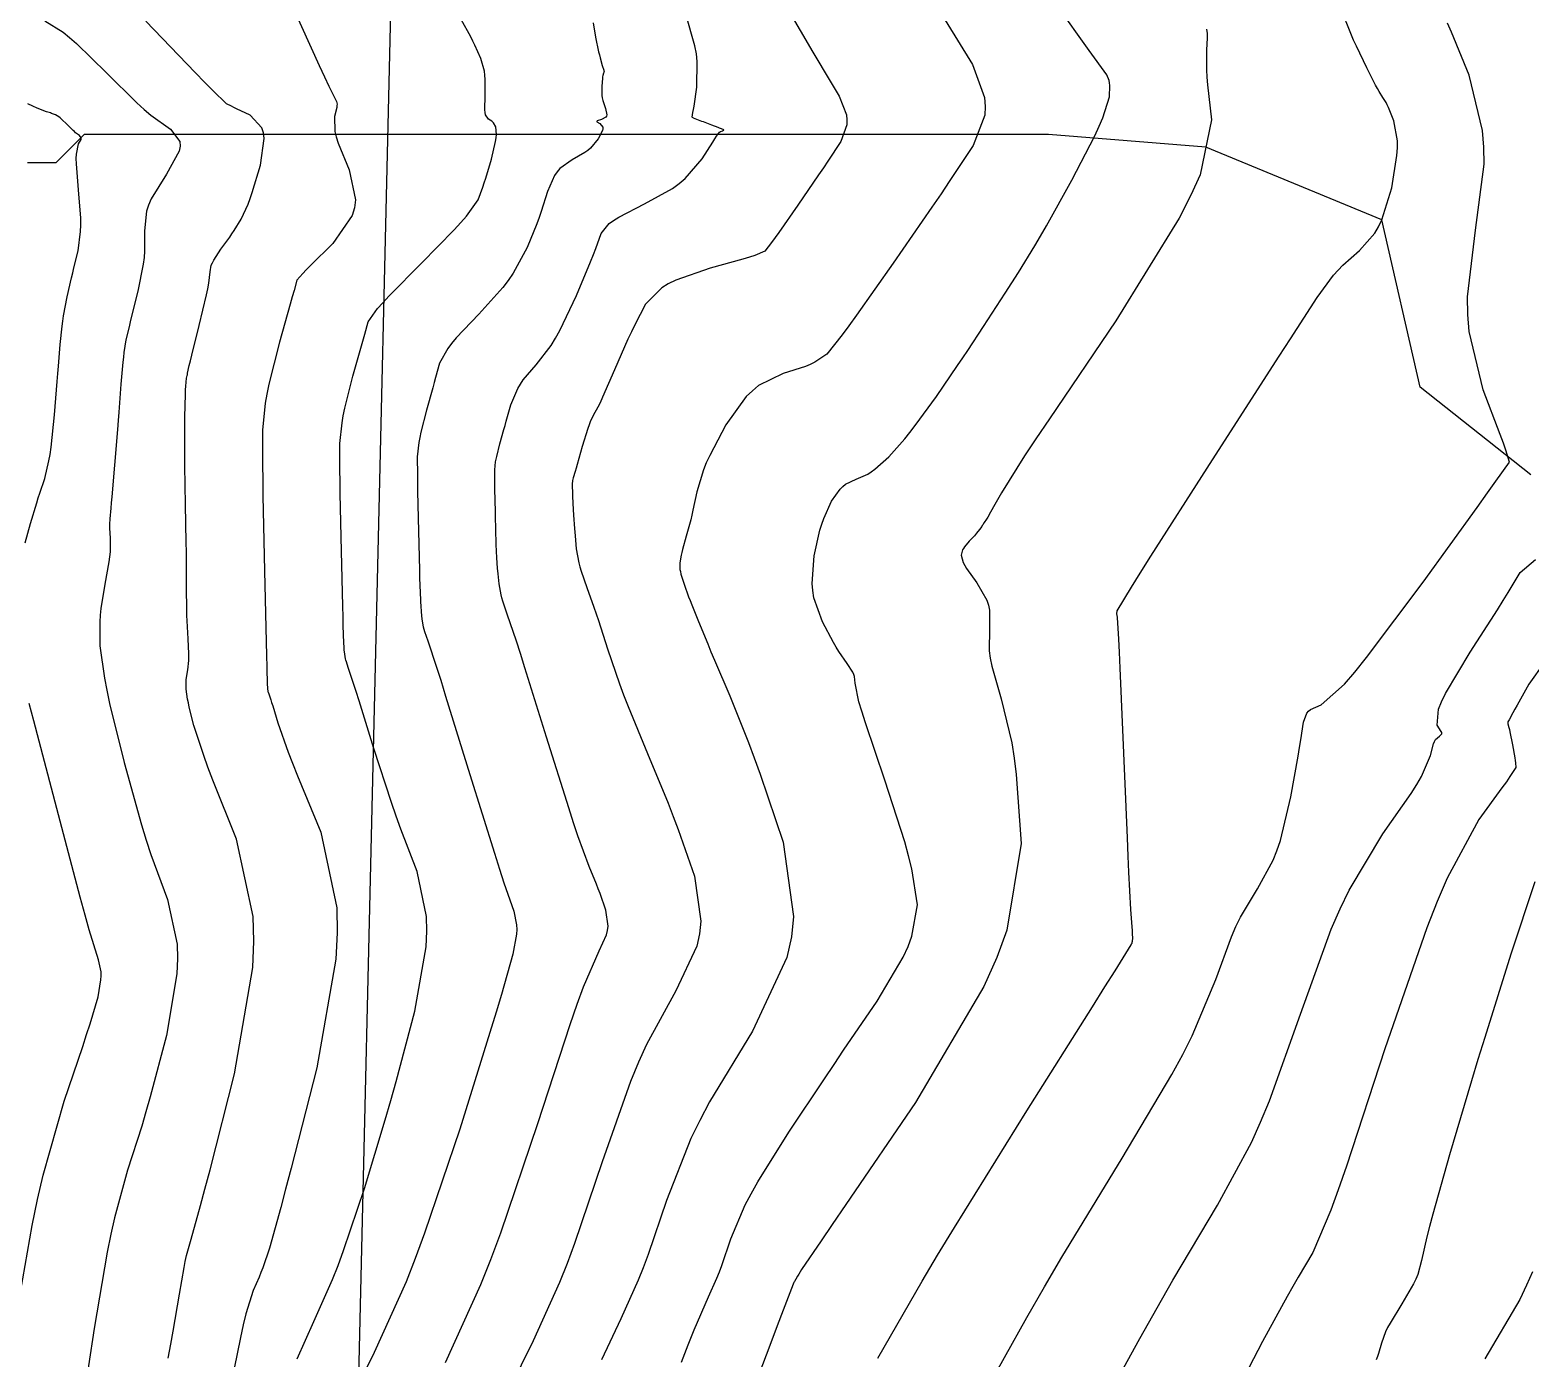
# Model space of a CAD drawing. Header units: metres. Extents: x 837475 to 838479, y 1189012 to 1191015.
# Drawn here: x 837733.1 to 837786, y 1189697.1 to 1189743.9 of the extents above; entities that cross this region are included whole.
import ezdxf

# ---------------------------------------------------------------- set-up
doc = ezdxf.new("R2010")
doc.units = ezdxf.units.M
doc.header["$LTSCALE"] = 0.3
for name, color, linetype in [('CORREDORVIA', 70, 'Continuous'), ('COTAS 10', 1, 'Continuous'), ('COTAS INT', 252, 'Continuous'), ('DRENAJE', 5, 'Continuous')]:
    doc.layers.add(name, color=color, linetype=linetype)

msp = doc.modelspace()

# ---------------------------------------------------------------- linework, layer by layer
at = {"layer": 'CORREDORVIA'}
msp.add_lwpolyline([(837910.67578, 1191000.96488), (838157.033, 1190996.193), (838237.174, 1190821.339), (838237.001, 1190602.875), (838240.0305, 1190437.1985), (838223.5365, 1190366.2715), (838212.196, 1190288.9195), (838227.642, 1189916.876), (838080.482, 1189451.8445), (837860.4834, 1189307.12351), (837593.19071, 1189234.39948), (837744.4868, 1189686.6093), (837750.277, 1189933.973), (837710.4905, 1190057.959), (837731.595, 1190134.414), (837885.383, 1190229.429), (837983.18356, 1190344.11971), (837817.55386, 1190502.18733), (837798.03286, 1190660.16958), (837963.57418, 1190795.98182)], close=True, dxfattribs=at)
at = {"layer": 'COTAS 10'}
for points in [[(837759.818, 1189744.675), (837760.719, 1189743.141), (837760.926, 1189742.791), (837761.114, 1189742.472), (837761.64, 1189741.588), (837761.895, 1189740.933), (837761.912, 1189740.759), (837761.907, 1189740.587), (837761.696, 1189739.993), (837761.245, 1189739.3), (837761.089, 1189739.066), (837760.919, 1189738.814), (837760.19, 1189737.755), (837759.513, 1189736.789), (837759.26, 1189736.437), (837759.023, 1189736.13), (837758.669, 1189735.98), (837758.479, 1189735.92), (837758.25, 1189735.851), (837757.09, 1189735.533), (837755.88, 1189735.111), (837755.618, 1189734.977), (837755.388, 1189734.835), (837754.822, 1189734.261), (837754.435, 1189733.527), (837754.318, 1189733.284), (837754.197, 1189733.025), (837753.722, 1189731.949), (837753.302, 1189730.978), (837753.215, 1189730.787), (837753.14, 1189730.628), (837752.977, 1189730.331), (837752.868, 1189730.116), (837752.828, 1189730.009), (837752.784, 1189729.881), (837752.589, 1189729.245), (837752.405, 1189728.606), (837752.368, 1189728.476), (837752.336, 1189728.366), (837752.27, 1189728.135), (837752.248, 1189728.046), (837752.243, 1189728.025), (837752.24, 1189728.006), (837752.234, 1189727.949), (837752.234, 1189727.875), (837752.235, 1189727.845), (837752.235, 1189727.811), (837752.238, 1189727.652), (837752.247, 1189727.411), (837752.251, 1189727.324), (837752.256, 1189727.229), (837752.279, 1189726.816), (837752.312, 1189726.349), (837752.322, 1189726.221), (837752.333, 1189726.093), (837752.378, 1189725.633), (837752.464, 1189725.146), (837752.501, 1189725.001), (837752.544, 1189724.852), (837752.743, 1189724.275), (837752.999, 1189723.574), (837753.076, 1189723.346), (837753.157, 1189723.104), (837753.474, 1189722.106), (837753.896, 1189720.876), (837754.042, 1189720.487), (837754.202, 1189720.077), (837754.887, 1189718.424), (837755.61, 1189716.672), (837755.793, 1189716.2), (837755.97, 1189715.734), (837756.546, 1189714.099), (837756.767, 1189712.505), (837756.719, 1189712.066), (837756.624, 1189711.627), (837755.887, 1189710.046), (837754.853, 1189708.163), (837754.571, 1189707.532), (837754.29, 1189706.855), (837753.29, 1189704.017), (837752.315, 1189701.137), (837752.05, 1189700.433), (837751.787, 1189699.771), (837750.855, 1189697.716), (837750.009, 1189695.993)], [(837737.989, 1189697.103), (837738.084, 1189697.594), (837738.169, 1189698.046), (837738.392, 1189699.353), (837738.552, 1189700.292), (837738.596, 1189700.512), (837738.641, 1189700.714), (837738.803, 1189701.3), (837739.137, 1189702.48), (837739.29, 1189703.057), (837739.469, 1189703.742), (837740.335, 1189707.121), (837740.977, 1189710.877), (837741.014, 1189711.8), (837740.991, 1189712.673), (837740.401, 1189715.401), (837739.571, 1189717.475), (837739.396, 1189717.934), (837739.244, 1189718.344), (837738.896, 1189719.409), (837738.737, 1189720.056), (837738.705, 1189720.202), (837738.679, 1189720.333), (837738.629, 1189720.687), (837738.628, 1189720.948), (837738.633, 1189721.021), (837738.64, 1189721.095), (837738.683, 1189721.364), (837738.72, 1189721.696), (837738.723, 1189721.81), (837738.723, 1189721.933), (837738.695, 1189722.456), (837738.657, 1189723.09), (837738.65, 1189723.283), (837738.645, 1189723.484), (837738.641, 1189724.27), (837738.64, 1189725.226), (837738.637, 1189725.534), (837738.633, 1189725.861), (837738.607, 1189727.196), (837738.583, 1189728.555), (837738.58, 1189728.897), (837738.578, 1189729.224), (837738.584, 1189730.282), (837738.602, 1189731.077), (837738.608, 1189731.238), (837738.615, 1189731.374), (837738.643, 1189731.653), (837738.668, 1189731.749), (837738.672, 1189731.769), (837738.675, 1189731.787), (837738.677, 1189731.828), (837738.736, 1189732.1), (837738.776, 1189732.264), (837738.825, 1189732.465), (837739.084, 1189733.509), (837739.34, 1189734.585), (837739.387, 1189734.806), (837739.423, 1189734.995), (837739.469, 1189735.399), (837739.514, 1189735.636), (837739.551, 1189735.719), (837739.598, 1189735.809), (837739.854, 1189736.196), (837740.161, 1189736.624), (837740.239, 1189736.74), (837740.315, 1189736.854), (837740.565, 1189737.256), (837740.81, 1189737.788), (837740.883, 1189737.984), (837740.958, 1189738.201), (837741.245, 1189739.161), (837741.374, 1189740.098), (837741.348, 1189740.301), (837741.296, 1189740.479), (837740.887, 1189740.918), (837740.404, 1189741.149), (837740.305, 1189741.197), (837740.222, 1189741.237), (837740.047, 1189741.324), (837739.566, 1189741.796), (837739.289, 1189742.078), (837738.95, 1189742.427), (837737.206, 1189744.236)], [(837765.899, 1189694.307), (837768.252, 1189698.53), (837768.877, 1189699.616), (837769.491, 1189700.665), (837771.616, 1189704.155), (837773.37, 1189707.099), (837773.751, 1189707.805), (837774.086, 1189708.464), (837774.916, 1189710.448), (837775.466, 1189711.958), (837775.623, 1189712.318), (837775.783, 1189712.652), (837776.382, 1189713.65), (837776.937, 1189714.653), (837777.069, 1189714.991), (837777.192, 1189715.354), (837777.56, 1189716.885), (837777.815, 1189718.324), (837777.867, 1189718.631), (837777.911, 1189718.897), (837778.004, 1189719.524), (837778.124, 1189719.839), (837778.186, 1189719.909), (837778.26, 1189719.972), (837778.629, 1189720.133), (837779.453, 1189720.864), (837779.814, 1189721.285), (837780.232, 1189721.801), (837782.221, 1189724.455), (837784.128, 1189727.097), (837784.493, 1189727.605), (837784.789, 1189728.016), (837785.272, 1189728.694), (837785.144, 1189729.113), (837785.055, 1189729.361), (837784.943, 1189729.666), (837784.343, 1189731.244), (837783.844, 1189733.294), (837783.796, 1189733.896), (837783.786, 1189734.513), (837784.074, 1189736.868), (837784.37, 1189739.198), (837784.364, 1189739.8), (837784.321, 1189740.383), (837783.852, 1189742.331), (837783.225, 1189743.851), (837783.083, 1189744.164)]]:
    msp.add_lwpolyline(points, dxfattribs=at)
at = {"layer": 'COTAS INT'}
for points in [[(837742.348, 1189744.803), (837743.315, 1189742.679), (837743.503, 1189742.272), (837743.658, 1189741.943), (837743.93, 1189741.409), (837743.948, 1189741.313), (837743.943, 1189741.26), (837743.932, 1189741.197), (837743.855, 1189740.875), (837743.869, 1189740.347), (837743.916, 1189740.154), (837743.981, 1189739.94), (837744.375, 1189738.996), (837744.6, 1189737.944), (837744.56, 1189737.661), (837744.474, 1189737.381), (837743.794, 1189736.403), (837743.01, 1189735.624), (837742.859, 1189735.47), (837742.736, 1189735.344), (837742.532, 1189735.109), (837742.428, 1189734.737), (837742.368, 1189734.524), (837742.295, 1189734.263), (837741.92, 1189732.921), (837741.545, 1189731.438), (837741.473, 1189731.088), (837741.414, 1189730.765), (837741.314, 1189729.815), (837741.318, 1189728.582), (837741.325, 1189728.08), (837741.334, 1189727.507), (837741.389, 1189724.859), (837741.447, 1189722.352), (837741.458, 1189721.869), (837741.468, 1189721.477), (837741.484, 1189720.824), (837741.488, 1189720.768), (837741.489, 1189720.752), (837741.491, 1189720.737), (837741.496, 1189720.681), (837741.507, 1189720.622), (837741.511, 1189720.605), (837741.516, 1189720.586), (837741.54, 1189720.517), (837741.607, 1189720.316), (837741.639, 1189720.216), (837741.676, 1189720.096), (837741.861, 1189719.5), (837742.228, 1189718.469), (837742.38, 1189718.075), (837742.555, 1189717.633), (837743.37, 1189715.645), (837743.932, 1189712.974), (837743.948, 1189712.101), (837743.902, 1189711.171), (837743.231, 1189707.333), (837742.324, 1189703.794), (837742.131, 1189703.054), (837741.962, 1189702.416), (837741.559, 1189700.976), (837741.326, 1189700.283), (837741.264, 1189700.117), (837741.203, 1189699.961), (837740.991, 1189699.491), (837740.73, 1189698.658), (837740.638, 1189698.274), (837740.537, 1189697.824), (837740.101, 1189695.641)], [(837763.007, 1189697.098), (837764.565, 1189699.818), (837765.109, 1189700.729), (837765.703, 1189701.709), (837768.256, 1189705.82), (837770.568, 1189709.49), (837771.01, 1189710.193), (837771.366, 1189710.759), (837771.935, 1189711.672), (837771.943, 1189711.694), (837771.945, 1189711.699), (837771.948, 1189711.704), (837771.956, 1189711.719), (837771.965, 1189711.734), (837771.967, 1189711.739), (837771.968, 1189711.744), (837771.974, 1189711.767), (837771.979, 1189711.799), (837771.98, 1189711.811), (837771.982, 1189711.824), (837771.989, 1189711.88), (837771.984, 1189712.079), (837771.978, 1189712.182), (837771.97, 1189712.305), (837771.928, 1189712.924), (837771.856, 1189714.237), (837771.829, 1189714.799), (837771.8, 1189715.446), (837771.551, 1189721.421), (837771.526, 1189721.986), (837771.504, 1189722.444), (837771.453, 1189723.214), (837771.435, 1189723.297), (837771.434, 1189723.322), (837771.433, 1189723.348), (837771.443, 1189723.451), (837771.94, 1189724.288), (837772.247, 1189724.778), (837772.628, 1189725.379), (837774.612, 1189728.483), (837776.705, 1189731.736), (837777.154, 1189732.432), (837777.546, 1189733.039), (837778.489, 1189734.491), (837779.068, 1189735.277), (837779.23, 1189735.464), (837779.392, 1189735.638), (837779.987, 1189736.158), (837780.525, 1189736.759), (837780.652, 1189736.985), (837780.77, 1189737.236), (837781.116, 1189738.356), (837781.301, 1189739.502), (837781.317, 1189739.77), (837781.318, 1189740.016), (837781.195, 1189740.723), (837781.001, 1189741.195), (837780.957, 1189741.292), (837780.917, 1189741.375), (837780.808, 1189741.552), (837780.671, 1189741.762), (837780.614, 1189741.865), (837780.548, 1189741.987), (837780.237, 1189742.591), (837779.875, 1189743.351), (837779.776, 1189743.572), (837779.678, 1189743.798), (837779.33, 1189744.65)], [(837733.646, 1189744.244), (837734.293, 1189743.844), (837734.519, 1189743.66), (837734.765, 1189743.446), (837735.821, 1189742.412), (837736.89, 1189741.356), (837737.143, 1189741.127), (837737.379, 1189740.926), (837738.078, 1189740.432), (837738.409, 1189739.998), (837738.413, 1189739.836), (837738.378, 1189739.655), (837737.937, 1189738.847), (837737.397, 1189737.975), (837737.3, 1189737.753), (837737.227, 1189737.54), (837737.153, 1189736.843), (837737.164, 1189736.127), (837737.144, 1189735.903), (837737.115, 1189735.668), (837736.924, 1189734.724), (837736.705, 1189733.84), (837736.657, 1189733.642), (837736.614, 1189733.465), (837736.505, 1189732.998), (837736.433, 1189732.555), (837736.414, 1189732.394), (837736.395, 1189732.217), (837736.329, 1189731.436), (837736.255, 1189730.458), (837736.231, 1189730.155), (837736.206, 1189729.839), (837736.101, 1189728.582), (837736.006, 1189727.473), (837735.986, 1189727.25), (837735.969, 1189727.063), (837735.933, 1189726.691), (837735.925, 1189726.506), (837735.926, 1189726.436), (837735.929, 1189726.359), (837735.953, 1189726.014), (837735.943, 1189725.525), (837735.925, 1189725.356), (837735.901, 1189725.173), (837735.758, 1189724.394), (837735.618, 1189723.528), (837735.596, 1189723.291), (837735.58, 1189723.055), (837735.582, 1189722.213), (837735.743, 1189721.073), (837735.828, 1189720.65), (837735.93, 1189720.18), (837736.441, 1189718.096), (837737.055, 1189715.904), (837737.221, 1189715.366), (837737.386, 1189714.858), (837737.967, 1189713.274), (837738.308, 1189711.695), (837738.322, 1189711.19), (837738.3, 1189710.655), (837737.929, 1189708.481), (837737.354, 1189706.313), (837737.205, 1189705.782), (837737.059, 1189705.282), (837736.565, 1189703.729), (837736.1, 1189702.049), (837735.972, 1189701.468), (837735.845, 1189700.838), (837735.388, 1189698.145), (837734.981, 1189695.519)], [(837742.545, 1189697.071), (837743.123, 1189698.397), (837743.79, 1189699.878), (837743.982, 1189700.368), (837744.178, 1189700.893), (837744.913, 1189703.076), (837745.646, 1189705.501), (837745.84, 1189706.179), (837746.031, 1189706.859), (837746.688, 1189709.336), (837747.085, 1189711.607), (837747.112, 1189712.158), (837747.103, 1189712.674), (837746.77, 1189714.255), (837746.191, 1189715.747), (837746.026, 1189716.207), (837745.86, 1189716.687), (837745.244, 1189718.592), (837744.724, 1189720.27), (837744.618, 1189720.609), (837744.528, 1189720.892), (837744.341, 1189721.456), (837744.273, 1189721.653), (837744.259, 1189721.704), (837744.246, 1189721.753), (837744.217, 1189721.919), (837744.201, 1189722.076), (837744.198, 1189722.119), (837744.194, 1189722.163), (837744.183, 1189722.322), (837744.165, 1189722.915), (837744.157, 1189723.233), (837744.147, 1189723.617), (837744.101, 1189725.557), (837744.06, 1189727.583), (837744.052, 1189728.021), (837744.047, 1189728.405), (837744.044, 1189729.349), (837744.12, 1189730.075), (837744.166, 1189730.323), (837744.221, 1189730.59), (837744.507, 1189731.724), (837744.805, 1189732.788), (837744.922, 1189733.204), (837745.046, 1189733.643), (837745.376, 1189734.103), (837745.559, 1189734.309), (837745.782, 1189734.549), (837746.921, 1189735.702), (837748.078, 1189736.882), (837748.313, 1189737.139), (837748.51, 1189737.367), (837748.913, 1189737.941), (837749.083, 1189738.39), (837749.133, 1189738.54), (837749.185, 1189738.7), (837749.383, 1189739.369), (837749.534, 1189739.995), (837749.556, 1189740.128), (837749.57, 1189740.244), (837749.546, 1189740.517), (837749.456, 1189740.653), (837749.428, 1189740.683), (837749.398, 1189740.71), (837749.279, 1189740.777), (837749.183, 1189740.932), (837749.169, 1189741.014), (837749.159, 1189741.113), (837749.168, 1189741.612), (837749.171, 1189742.184), (837749.157, 1189742.329), (837749.137, 1189742.469), (837749.014, 1189742.924), (837748.807, 1189743.389), (837748.735, 1189743.534), (837748.656, 1189743.687), (837748.316, 1189744.3)], [(837752.974, 1189744.181), (837753.055, 1189743.668), (837753.163, 1189743.162), (837753.19, 1189743.049), (837753.215, 1189742.947), (837753.294, 1189742.676), (837753.344, 1189742.515), (837753.351, 1189742.482), (837753.355, 1189742.455), (837753.342, 1189742.401), (837753.312, 1189742.319), (837753.305, 1189742.274), (837753.298, 1189742.22), (837753.275, 1189741.942), (837753.282, 1189741.615), (837753.294, 1189741.529), (837753.31, 1189741.446), (837753.403, 1189741.162), (837753.455, 1189740.938), (837753.445, 1189740.892), (837753.424, 1189740.852), (837753.264, 1189740.767), (837753.115, 1189740.721), (837753.102, 1189740.706), (837753.102, 1189740.69), (837753.204, 1189740.625), (837753.307, 1189740.499), (837753.307, 1189740.444), (837753.296, 1189740.382), (837753.153, 1189740.087), (837752.877, 1189739.762), (837752.781, 1189739.68), (837752.677, 1189739.603), (837752.234, 1189739.353), (837751.798, 1189739.044), (837751.699, 1189738.928), (837751.61, 1189738.8), (837751.364, 1189738.228), (837751.142, 1189737.526), (837751.067, 1189737.315), (837750.987, 1189737.098), (837750.647, 1189736.253), (837750.156, 1189735.352), (837749.98, 1189735.099), (837749.786, 1189734.844), (837748.94, 1189733.912), (837748.144, 1189733.072), (837747.982, 1189732.876), (837747.845, 1189732.696), (837747.561, 1189732.177), (837747.417, 1189731.672), (837747.368, 1189731.5), (837747.316, 1189731.314), (837747.095, 1189730.528), (837746.897, 1189729.742), (837746.858, 1189729.557), (837746.827, 1189729.385), (837746.774, 1189728.882), (837746.776, 1189728.229), (837746.78, 1189727.962), (837746.785, 1189727.659), (837746.814, 1189726.256), (837746.847, 1189724.881), (837746.855, 1189724.597), (837746.862, 1189724.353), (837746.882, 1189723.82), (837746.9, 1189723.558), (837746.906, 1189723.487), (837746.912, 1189723.415), (837746.937, 1189723.157), (837746.986, 1189722.884), (837747.006, 1189722.803), (837747.03, 1189722.719), (837747.142, 1189722.396), (837747.45, 1189721.467), (837747.598, 1189721.001), (837747.772, 1189720.445), (837748.628, 1189717.683), (837749.492, 1189714.906), (837749.672, 1189714.339), (837749.826, 1189713.861), (837750.17, 1189712.865), (837750.273, 1189712.375), (837750.276, 1189712.214), (837750.268, 1189712.044), (837750.144, 1189711.339), (837749.737, 1189709.923), (837749.55, 1189709.304), (837749.33, 1189708.586), (837748.267, 1189705.175), (837747.03, 1189701.502), (837746.7, 1189700.619), (837746.377, 1189699.795), (837745.255, 1189697.302), (837744.36, 1189695.484)], [(837747.765, 1189696.945), (837749.012, 1189699.693), (837749.364, 1189700.58), (837749.718, 1189701.521), (837751.023, 1189705.374), (837752.159, 1189708.868), (837752.408, 1189709.582), (837752.628, 1189710.188), (837753.186, 1189711.462), (837753.447, 1189712.022), (837753.481, 1189712.178), (837753.498, 1189712.334), (837753.42, 1189712.9), (837753.215, 1189713.48), (837753.152, 1189713.645), (837753.087, 1189713.813), (837752.831, 1189714.434), (837752.434, 1189715.519), (837752.281, 1189715.978), (837752.109, 1189716.507), (837751.33, 1189718.989), (837750.568, 1189721.439), (837750.407, 1189721.947), (837750.267, 1189722.382), (837749.942, 1189723.336), (837749.787, 1189723.786), (837749.754, 1189723.902), (837749.725, 1189724.015), (837749.658, 1189724.395), (837749.622, 1189724.754), (837749.606, 1189724.954), (837749.581, 1189725.318), (837749.559, 1189725.791), (837749.553, 1189725.96), (837749.547, 1189726.146), (837749.526, 1189726.954), (837749.51, 1189727.735), (837749.507, 1189727.904), (837749.505, 1189728.052), (837749.504, 1189728.416), (837749.533, 1189728.696), (837749.551, 1189728.791), (837749.572, 1189728.894), (837749.683, 1189729.331), (837749.826, 1189729.84), (837749.868, 1189729.988), (837749.911, 1189730.139), (837750.075, 1189730.711), (837750.314, 1189731.288), (837750.405, 1189731.442), (837750.506, 1189731.594), (837750.958, 1189732.121), (837751.493, 1189732.807), (837751.646, 1189733.059), (837751.802, 1189733.337), (837752.382, 1189734.565), (837752.876, 1189735.754), (837752.978, 1189736.007), (837753.065, 1189736.228), (837753.251, 1189736.751), (837753.539, 1189737.099), (837753.69, 1189737.209), (837753.872, 1189737.325), (837754.786, 1189737.792), (837755.774, 1189738.342), (837756.003, 1189738.511), (837756.213, 1189738.687), (837756.809, 1189739.38), (837757.189, 1189739.975), (837757.263, 1189740.089), (837757.324, 1189740.181), (837757.427, 1189740.33), (837757.462, 1189740.344), (837757.473, 1189740.348), (837757.526, 1189740.37), (837757.568, 1189740.393), (837757.572, 1189740.399), (837757.573, 1189740.405), (837757.55, 1189740.424), (837757.463, 1189740.457), (837757.424, 1189740.471), (837757.378, 1189740.489), (837757.159, 1189740.571), (837756.918, 1189740.661), (837756.859, 1189740.684), (837756.804, 1189740.705), (837756.631, 1189740.772), (837756.512, 1189740.82), (837756.491, 1189740.83), (837756.474, 1189740.838), (837756.456, 1189740.851), (837756.49, 1189741.016), (837756.508, 1189741.119), (837756.528, 1189741.246), (837756.628, 1189741.915), (837756.643, 1189742.814), (837756.609, 1189743.087), (837756.56, 1189743.37), (837756.243, 1189744.48)], [(837765.376, 1189744.273), (837766.34, 1189742.706), (837766.769, 1189741.544), (837766.793, 1189741.232), (837766.775, 1189740.925), (837766.369, 1189739.852), (837765.525, 1189738.58), (837765.232, 1189738.148), (837764.914, 1189737.681), (837763.549, 1189735.704), (837762.258, 1189733.873), (837761.985, 1189733.497), (837761.749, 1189733.178), (837761.205, 1189732.502), (837760.784, 1189732.211), (837760.626, 1189732.135), (837760.45, 1189732.062), (837759.664, 1189731.811), (837758.805, 1189731.39), (837758.583, 1189731.208), (837758.368, 1189730.999), (837757.647, 1189730.006), (837757.079, 1189728.927), (837756.96, 1189728.664), (837756.857, 1189728.415), (837756.623, 1189727.642), (837756.489, 1189726.993), (837756.45, 1189726.823), (837756.41, 1189726.656), (837756.255, 1189726.086), (837756.121, 1189725.61), (837756.094, 1189725.502), (837756.071, 1189725.405), (837756.022, 1189725.142), (837756.032, 1189724.908), (837756.046, 1189724.829), (837756.065, 1189724.745), (837756.174, 1189724.389), (837756.337, 1189723.946), (837756.39, 1189723.807), (837756.447, 1189723.66), (837756.682, 1189723.069), (837757.009, 1189722.28), (837757.123, 1189722.008), (837757.248, 1189721.713), (837757.786, 1189720.454), (837758.444, 1189718.806), (837758.645, 1189718.265), (837758.854, 1189717.688), (837759.673, 1189715.298), (837760.036, 1189712.677), (837759.958, 1189711.953), (837759.801, 1189711.231), (837758.589, 1189708.631), (837757.078, 1189706.137), (837756.733, 1189705.482), (837756.42, 1189704.843), (837755.557, 1189702.66), (837754.911, 1189700.753), (837754.736, 1189700.287), (837754.561, 1189699.848), (837753.944, 1189698.488), (837753.271, 1189697.046)], [(837756.08, 1189696.956), (837756.322, 1189697.572), (837756.533, 1189698.099), (837757.034, 1189699.259), (837757.336, 1189699.926), (837757.421, 1189700.141), (837757.507, 1189700.369), (837757.824, 1189701.303), (837758.332, 1189702.501), (837758.539, 1189702.896), (837758.775, 1189703.318), (837759.868, 1189705.07), (837761.123, 1189706.953), (837761.462, 1189707.457), (837761.797, 1189707.954), (837762.976, 1189709.69), (837763.897, 1189711.238), (837764.069, 1189711.618), (837764.206, 1189711.975), (837764.4, 1189713.087), (837764.201, 1189714.352), (837764.089, 1189714.805), (837763.952, 1189715.303), (837763.252, 1189717.477), (837762.568, 1189719.501), (837762.44, 1189719.906), (837762.34, 1189720.242), (837762.201, 1189720.896), (837762.181, 1189721.131), (837762.155, 1189721.205), (837762.12, 1189721.282), (837761.921, 1189721.59), (837761.632, 1189722.016), (837761.541, 1189722.168), (837761.444, 1189722.334), (837761.055, 1189723.056), (837760.752, 1189723.91), (837760.711, 1189724.16), (837760.688, 1189724.415), (837760.757, 1189725.383), (837760.966, 1189726.291), (837761.031, 1189726.507), (837761.099, 1189726.709), (837761.37, 1189727.313), (837761.679, 1189727.74), (837761.772, 1189727.83), (837761.868, 1189727.909), (837762.237, 1189728.09), (837762.65, 1189728.272), (837762.773, 1189728.351), (837762.9, 1189728.443), (837763.388, 1189728.875), (837763.957, 1189729.515), (837764.136, 1189729.736), (837764.322, 1189729.978), (837765.071, 1189731.01), (837765.816, 1189732.093), (837766.001, 1189732.365), (837766.177, 1189732.626), (837766.734, 1189733.47), (837767.492, 1189734.642), (837767.967, 1189735.376), (837768.54, 1189736.317), (837768.735, 1189736.654), (837768.946, 1189737.024), (837769.841, 1189738.634), (837770.652, 1189740.195), (837770.81, 1189740.533), (837770.939, 1189740.831), (837771.167, 1189741.567), (837771.178, 1189741.973), (837771.171, 1189742.062), (837771.16, 1189742.141), (837771.082, 1189742.344), (837770.459, 1189743.206), (837770.103, 1189743.701), (837769.668, 1189744.308)], [(837774.584, 1189743.954), (837774.611, 1189743.806), (837774.613, 1189743.732), (837774.611, 1189743.645), (837774.585, 1189743.214), (837774.586, 1189742.52), (837774.602, 1189742.268), (837774.625, 1189741.989), (837774.767, 1189740.762), (837774.363, 1189738.825), (837774.042, 1189738.098), (837773.631, 1189737.289), (837771.393, 1189733.678), (837769.053, 1189730.223), (837768.578, 1189729.512), (837768.178, 1189728.907), (837767.36, 1189727.61), (837767.086, 1189727.111), (837767.029, 1189727.01), (837766.981, 1189726.925), (837766.88, 1189726.749), (837766.833, 1189726.676), (837766.757, 1189726.56), (837766.702, 1189726.476), (837766.685, 1189726.451), (837766.666, 1189726.424), (837766.593, 1189726.316), (837766.488, 1189726.183), (837766.45, 1189726.14), (837766.408, 1189726.094), (837766.226, 1189725.904), (837766.055, 1189725.702), (837766.021, 1189725.648), (837765.993, 1189725.595), (837765.938, 1189725.411), (837766.014, 1189725.152), (837766.068, 1189725.052), (837766.136, 1189724.94), (837766.5, 1189724.43), (837766.846, 1189723.824), (837766.902, 1189723.651), (837766.94, 1189723.475), (837766.936, 1189722.822), (837766.929, 1189722.036), (837766.965, 1189721.776), (837767.019, 1189721.499), (837767.353, 1189720.345), (837767.731, 1189718.789), (837767.813, 1189718.258), (837767.884, 1189717.683), (837768.059, 1189715.244), (837767.554, 1189712.187), (837767.197, 1189711.223), (837766.745, 1189710.207), (837764.331, 1189706.112), (837761.873, 1189702.515), (837761.395, 1189701.813), (837761.004, 1189701.239), (837760.32, 1189700.228), (837760.22, 1189700.067), (837760.197, 1189700.029), (837760.176, 1189699.994), (837760.116, 1189699.888), (837760.071, 1189699.807), (837760.06, 1189699.786), (837760.05, 1189699.767), (837760.016, 1189699.703), (837759.664, 1189698.791), (837759.454, 1189698.236), (837759.194, 1189697.55), (837757.846, 1189693.983)], [(837732.948, 1189725.843), (837733.139, 1189726.523), (837733.361, 1189727.256), (837733.416, 1189727.435), (837733.47, 1189727.602), (837733.642, 1189728.119), (837733.79, 1189728.734), (837733.828, 1189728.964), (837733.865, 1189729.22), (837733.985, 1189730.357), (837734.083, 1189731.532), (837734.106, 1189731.811), (837734.127, 1189732.069), (837734.185, 1189732.838), (837734.251, 1189733.484), (837734.277, 1189733.666), (837734.306, 1189733.85), (837734.436, 1189734.524), (837734.586, 1189735.188), (837734.628, 1189735.365), (837734.669, 1189735.539), (837734.816, 1189736.142), (837734.908, 1189736.826), (837734.914, 1189737.051), (837734.913, 1189737.291), (837734.837, 1189738.286), (837734.758, 1189739.202), (837734.754, 1189739.391), (837734.758, 1189739.554), (837734.838, 1189739.91), (837734.922, 1189740.064), (837734.929, 1189740.098), (837734.928, 1189740.129), (837734.865, 1189740.212), (837734.732, 1189740.306), (837734.687, 1189740.344), (837734.639, 1189740.388), (837734.436, 1189740.589), (837734.235, 1189740.785), (837734.188, 1189740.826), (837734.145, 1189740.861), (837734.022, 1189740.937), (837733.913, 1189740.976), (837733.879, 1189740.988), (837733.843, 1189741), (837733.701, 1189741.045), (837733.378, 1189741.176), (837733.228, 1189741.243), (837733.052, 1189741.323)], [(837769.603, 1189693.01), (837772.239, 1189697.794), (837772.848, 1189698.875), (837773.405, 1189699.85), (837774.976, 1189702.49), (837776.172, 1189704.708), (837776.491, 1189705.418), (837776.806, 1189706.169), (837777.898, 1189709.224), (837778.988, 1189712.222), (837779.301, 1189712.936), (837779.619, 1189713.6), (837780.808, 1189715.581), (837781.807, 1189717.01), (837782.006, 1189717.327), (837782.171, 1189717.609), (837782.484, 1189718.342), (837782.588, 1189718.758), (837782.622, 1189718.84), (837782.657, 1189718.908), (837782.8, 1189719.035), (837782.882, 1189719.115), (837782.879, 1189719.153), (837782.864, 1189719.198), (837782.719, 1189719.422), (837782.765, 1189719.98), (837782.871, 1189720.237), (837783.018, 1189720.538), (837783.885, 1189721.995), (837784.843, 1189723.487), (837785.047, 1189723.81), (837785.225, 1189724.095), (837785.643, 1189724.798), (837786.185, 1189725.26)], [(837786.503, 1189721.637), (837785.949, 1189720.866), (837785.542, 1189720.125), (837785.46, 1189719.977), (837785.391, 1189719.853), (837785.252, 1189719.609), (837785.213, 1189719.537), (837785.207, 1189719.521), (837785.204, 1189719.507), (837785.21, 1189719.469), (837785.249, 1189719.339), (837785.265, 1189719.266), (837785.285, 1189719.178), (837785.376, 1189718.726), (837785.46, 1189718.265), (837785.474, 1189718.171), (837785.485, 1189718.091), (837785.493, 1189717.926), (837785.283, 1189717.602), (837785.157, 1189717.423), (837785, 1189717.205), (837784.188, 1189716.094), (837783.068, 1189714.023), (837782.718, 1189713.2), (837782.35, 1189712.268), (837780.879, 1189708.001), (837779.525, 1189703.874), (837779.232, 1189703.03), (837778.974, 1189702.317), (837778.337, 1189700.824), (837777.816, 1189699.95), (837777.632, 1189699.627), (837777.43, 1189699.27), (837776.558, 1189697.686), (837775.605, 1189695.836)], [(837732.545, 1189698.011), (837733.198, 1189701.781), (837733.389, 1189702.693), (837733.584, 1189703.548), (837734.327, 1189706.159), (837734.98, 1189708.085), (837735.119, 1189708.508), (837735.24, 1189708.883), (837735.522, 1189709.84), (837735.624, 1189710.433), (837735.63, 1189710.579), (837735.626, 1189710.717), (837735.533, 1189711.148), (837735.213, 1189712.196), (837735.067, 1189712.723), (837734.895, 1189713.353), (837734.066, 1189716.483), (837733.256, 1189719.575), (837733.097, 1189720.181)], [(837786.167, 1189713.892), (837785.316, 1189711.347), (837784.394, 1189708.409), (837784.156, 1189707.634), (837783.925, 1189706.875), (837783.153, 1189704.271), (837782.561, 1189702.181), (837782.445, 1189701.745), (837782.349, 1189701.372), (837782.172, 1189700.542), (837782.039, 1189700.05), (837781.971, 1189699.89), (837781.888, 1189699.719), (837781.475, 1189699.017), (837781.058, 1189698.336), (837780.973, 1189698.178), (837780.902, 1189698.034), (837780.753, 1189697.627), (837780.656, 1189697.269), (837780.616, 1189697.156), (837780.571, 1189697.036)], [(837786.077, 1189700.149), (837785.873, 1189699.671), (837785.627, 1189699.163), (837784.396, 1189697.071)]]:
    msp.add_lwpolyline(points, dxfattribs=at)
at = {"layer": 'DRENAJE'}
for points in [[(837741.03405, 1189740.24008, 0), (837740.03439, 1189740.24008, 0), (837739.03473, 1189740.24008, 0), (837738.03506, 1189740.24008, 0), (837737.0354, 1189740.24008, 0), (837736.03574, 1189740.24008, 0), (837735.03608, 1189740.24008, 0), (837734.03641, 1189739.24041, 0), (837733.03675, 1189739.24041, 0)], [(837786.01888, 1189728.24412, 0), (837782.12036, 1189731.33106, 0), (837780.77, 1189737.236, 0), (837774.565, 1189739.7935, 0), (837769.02461, 1189740.24008, 0), (837768.02495, 1189740.24008, 0), (837767.02529, 1189740.24008, 0), (837766.02563, 1189740.24008, 0), (837765.02596, 1189740.24008, 0), (837764.0263, 1189740.24008, 0), (837763.02664, 1189740.24008, 0), (837762.02697, 1189740.24008, 0), (837761.02731, 1189740.24008, 0), (837760.02765, 1189740.24008, 0), (837759.02799, 1189740.24008, 0), (837758.02832, 1189740.24008, 0), (837757.02866, 1189740.24008, 0), (837756.029, 1189740.24008, 0), (837755.02933, 1189740.24008, 0), (837754.02967, 1189740.24008, 0), (837753.03001, 1189740.24008, 0), (837752.03035, 1189740.24008, 0), (837751.03068, 1189740.24008, 0), (837750.03102, 1189740.24008, 0), (837749.03136, 1189740.24008, 0), (837748.03169, 1189740.24008, 0), (837747.03203, 1189740.24008, 0), (837746.03237, 1189740.24008, 0), (837745.0327, 1189740.24008, 0), (837744.03304, 1189740.24008, 0), (837743.03338, 1189740.24008, 0), (837742.03372, 1189740.24008, 0), (837741.03405, 1189740.24008, 0)]]:
    msp.add_polyline3d(points, dxfattribs=at)

doc.saveas('drawing.dxf')
